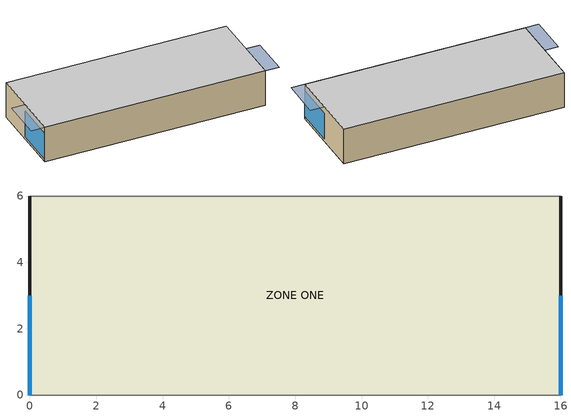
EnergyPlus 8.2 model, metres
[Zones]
ZONE ONE
 floor to ZONE ONE (HWFLOOR): 0,0 0,6 16,6 16,0 z0
 wall outside (HWWALL): 16,0 16,6 / 0,6 0,0 z0:2.7
 wall to ZONE ONE (PARWALL): 16,6 0,6 / 0,0 16,0 z0:2.7
 window (DOUBLE PANE WINDOW): 16,0 16,3 / 0,3 0,0 z0.2:2.2
shading: 16,0 17,0 17,3 16,3 z2.7; 0,3 -1,3 -1,0 0,0 z2.7
[Building]
office zone: North Axis {deg}=0; Terrain=1; Loads Convergence Tolerance Value=0.04; Temperature Convergence Tolerance Value {deltaC}=0.4; Solar Distribution=1; Maximum Number of Warmup Days=25; Minimum Number of Warmup Days=6
[Site:Location]
CHICAGO ILLINOIS: Latitude {deg}=41.78; Longitude {deg}=-87.75; Time Zone {hr}=-6; Elevation {m}=190
[SizingPeriod:DesignDay] Day of Month=21; Humidity Condition Type=Wetbulb; Barometric Pressure {Pa}=99063; Rain Indicator=No; Snow Indicator=No; Daylight Saving Time Indicator=No; Solar Model Indicator=ASHRAEClearSky
Name | Month | Day Type | Maximum Dry-Bulb Temperature {C} | Daily Dry-Bulb Temperature Range {deltaC} | Wetbulb or DewPoint at Maximum Dry-Bulb {C} | Wind Speed {m/s} | Wind Direction {deg} | Sky Clearness
CHICAGO_IL_USA Annual Heating 99% Design Conditions DB | 1 | WinterDesignDay | -17.3 | 0 | -17.3 | 4.9 | 270 | 0
CHICAGO_IL_USA Annual Cooling 1% Design Conditions DB/MCWB | 7 | SummerDesignDay | 31.5 | 10.7 | 23 | 5.3 | 230 | 1
[Material] Roughness=Rough; Thermal Absorptance=0.9; Solar Absorptance=0.6; Visible Absorptance=0.6
Name | Thickness {m} | Conductivity {W/m-K} | Density {kg/m3} | Specific Heat {J/kg-K}
CONCRETE BLOCK | 0.2 | 0.51 | 1400 | 1000
FOAM INSULATION | 0.1 | 0.03 | 10 | 1400
CONCRETE SLAB050 | 0.05 | 1.13 | 1400 | 1000
CONCRETE SLAB180 | 0.18 | 1.13 | 1400 | 1000
BRICK120 | 0.12 | 1 | 2080 | 790
[Material:NoMass] Roughness=Rough; Thermal Absorptance=0.9; Solar Absorptance=0.6; Visible Absorptance=0.6
Name | Thermal Resistance {m2-K/W}
WOOD SIDING-1 | 0.06
R-1 INSULATION | 1
CARPET | 0.125
[WindowMaterial:Glazing] Optical Data Type=SpectralAverage; Infrared Transmittance at Normal Incidence=0; Front Side Infrared Hemispherical Emissivity=0.84; Conductivity {W/m-K}=0.9
Name | Thickness {m} | Solar Transmittance at Normal Incidence | Front Side Solar Reflectance at Normal Incidence | Back Side Solar Reflectance at Normal Incidence | Visible Transmittance at Normal Incidence | Front Side Visible Reflectance at Normal Incidence | Back Side Visible Reflectance at Normal Incidence | Back Side Infrared Hemispherical Emissivity
LoE SPEC SEL CLEAR 6MM | 0.006 | 0.43 | 0.3 | 0.42 | 0.77 | 0.07 | 0.06 | 0.03
CLEAR 3MM | 0.003 | 0.837 | 0.075 | 0.075 | 0.898 | 0.081 | 0.081 | 0.84
[WindowMaterial:Gas]
KRYPTON 8MM: Gas Type=Krypton; Thickness {m}=0.0079
[WindowMaterial:Shade]
ExtShade: Solar Transmittance=0.5; Solar Reflectance=0.1; Visible Transmittance=0.5; Visible Reflectance=0.1; Infrared Hemispherical Emissivity=0.1; Infrared Transmittance=0.5; Thickness {m}=0.02; Conductivity {W/m-K}=0.1; Shade to Glass Distance {m}=0.05; Top Opening Multiplier=0.5; Bottom Opening Multiplier=0.5; Left-Side Opening Multiplier=0.5; Right-Side Opening Multiplier=0.5; Airflow Permeability=0
[Construction]
HWWALL: WOOD SIDING-1, FOAM INSULATION, CONCRETE BLOCK
HWFLOOR: CONCRETE SLAB180, R-1 INSULATION, CONCRETE SLAB050, CARPET
HWCEILING: CARPET, CONCRETE SLAB050, R-1 INSULATION, CONCRETE SLAB180
PARWALL: BRICK120
Double Pane Window Shaded: ExtShade, LoE SPEC SEL CLEAR 6MM, KRYPTON 8MM, CLEAR 3MM
Double Pane Window: LoE SPEC SEL CLEAR 6MM, KRYPTON 8MM, CLEAR 3MM
[WindowProperty:ShadingControl]
WinShadingControl: Shading Type=ExteriorShade; Construction with Shading=Double Pane Window Shaded; Shading Control Type=OnIfHighSolarOnWindow; Schedule=Sch Summer; Setpoint {W/m2, W or deg C}=200; Shading Control Is Scheduled=Yes; Glare Control Is Active=Yes; Type of Slat Angle Control for Blinds=FixedSlatAngle
[Zone]
ZONE ONE: Type=1; Multiplier=1; Ceiling Height {m}=2.7; Volume {m3}=259.2
[SurfaceProperty:ConvectiveHeatGainInsideSurface]
Name | Surface | Construction | Inside Surface Incident Sun Solar Radiation Schedule
NORTH WALL | ZONE SURFACE NORTH | PARWALL | North Wall SSG
EAST WALL | ZONE SURFACE EAST | HWWALL | East Wall SSG
SOUTH WALL | ZONE SURFACE SOUTH | PARWALL | South Wall SSG
WEST WALL | ZONE SURFACE WEST | HWWALL | West Wall SSG
FLOOR | ZONE SURFACE FLOOR | HWFLOOR | Floor SSG
CEILING | ZONE SURFACE CEILING | HWCEILING | Ceiling SSG
EAST WINDOW | ZONE SUBSURFACE 1 EAST WINDOW | DOUBLE PANE WINDOW | East Window SSG
WEST WINDOW | ZONE SUBSURFACE 2 WEST WINDOW | DOUBLE PANE WINDOW | West Window SSG
[Lights]
ROOM LIGHTS: Zone or ZoneList=ZONE ONE; Schedule=Sch Lig; Design Level Calculation Method=LightingLevel; Lighting Level {W}=1632; Watts per Zone Floor Area {W/m2}=0; Watts per Person {W/person}=0; Return Air Fraction=0; Fraction Radiant=0.4; Fraction Visible=0.2; Fraction Replaceable=1
[ElectricEquipment]
ROOM ELE EQU: Zone or ZoneList=ZONE ONE; Schedule=Sch Equ; Design Level Calculation Method=EquipmentLevel; Design Level {W}=768; Fraction Latent=0; Fraction Radiant=0.3; Fraction Lost=0
[OtherEquipment] Zone or ZoneList=ZONE ONE; Design Level Calculation Method=EquipmentLevel; Design Level {W}=1; Fraction Radiant=0; Fraction Lost=0
Name | Schedule | Fraction Latent
OthEquSen_ZoneOne | FMU_OthEquSen_ZoneOne | 0
OthEquLat_ZoneOne | FMU_OthEquLat_ZoneOne | 1
[Daylighting:Controls]
ZONE ONE: Total Daylighting Reference Points=2; X-Coordinate of First Reference Point {m}=3; Y-Coordinate of First Reference Point {m}=3; Z-Coordinate of First Reference Point {m}=1; X-Coordinate of Second Reference Point {m}=13; Y-Coordinate of Second Reference Point {m}=3; Z-Coordinate of Second Reference Point {m}=1; Fraction of Zone Controlled by First Reference Point=0.5; Fraction of Zone Controlled by Second Reference Point=0.5; Illuminance Setpoint at First Reference Point {lux}=500; Illuminance Setpoint at Second Reference Point {lux}=500; Lighting Control Type=3; Glare Calculation Azimuth Angle of View Direction Clockwise from Zone y-Axis {deg}=180; Maximum Allowable Discomfort Glare Index=22; Minimum Input Power Fraction for Continuous Dimming Control=0.3; Minimum Light Output Fraction for Continuous Dimming Control=0.2; Number of Stepped Control Steps=0; Probability Lighting will be Reset When Needed in Manual Stepped Control=1
[ZoneInfiltration:DesignFlowRate]
INFILTRATION 1: Zone or ZoneList=ZONE ONE; Schedule=Sch 1; Design Flow Rate Calculation Method=Flow/Zone; Design Flow Rate {m3/s}=0.036; Constant Term Coefficient=1; Temperature Term Coefficient=0; Velocity Term Coefficient=0; Velocity Squared Term Coefficient=0
[ExternalInterface:FunctionalMockupUnitImport]
FMU File=DataSets\FMUs\MoistAir.fmu; FMU Timeout {ms}=15; FMU LoggingOn=0
[ExternalInterface:FunctionalMockupUnitImport:From:Variable] FMU File=DataSets\FMUs\MoistAir.fmu; FMU Instance=Model1
Name | Output:Variable Index Key | Output:Variable | FMU Variable
 | Environment | Site Outdoor Air Drybulb Temperature | TDryBul
 | ZONE ONE | Zone Mean Air Temperature | TRooMea
 | Environment | Site Outdoor Air Relative Humidity | outRelHum
 | ZONE ONE | Zone Air Relative Humidity | rooRelHum
[ExternalInterface:FunctionalMockupUnitImport:To:Schedule] FMU File=DataSets\FMUs\MoistAir.fmu; FMU Instance=Model1; Initial Value=0
Name | FMU Variable
FMU_OthEquSen_ZoneOne | QSensible
FMU_OthEquLat_ZoneOne | QLatent
[Schedule:Day:Hourly]
Day Sch 0: 0, 0, 0, 0, 0, 0, 0, 0, 0, 0, 0, 0, 0, 0, 0, 0, 0, 0, 0, 0, 0, 0, 0, 0
Day Sch 1: 1, 1, 1, 1, 1, 1, 1, 1, 1, 1, 1, 1, 1, 1, 1, 1, 1, 1, 1, 1, 1, 1, 1, 1
Day Sch Lig WD: 0.2, 0.2, 0.2, 0.2, 0.2, 0.2, 0.9, 0.9, 0.9, 0.9, 0.9, 0.9, 0.9, 0.9, 0.9, 0.9, 0.9, 0.2, 0.2, 0.2, 0.2, 0.2, 0.2, 0.2
Day Sch Lig WEH: 0.2, 0.2, 0.2, 0.2, 0.2, 0.2, 0.2, 0.2, 0.2, 0.2, 0.2, 0.2, 0.2, 0.2, 0.2, 0.2, 0.2, 0.2, 0.2, 0.2, 0.2, 0.2, 0.2, 0.2
Day Sch Equ WD: 0.17, 0.17, 0.17, 0.17, 0.17, 0.17, 0.17, 1, 1, 1, 1, 1, 1, 1, 1, 1, 1, 0.17, 0.17, 0.17, 0.17, 0.17, 0.17, 0.17
Day Sch Equ WEH: 0.17, 0.17, 0.17, 0.17, 0.17, 0.17, 0.17, 0.17, 0.17, 0.17, 0.17, 0.17, 0.17, 0.17, 0.17, 0.17, 0.17, 0.17, 0.17, 0.17, 0.17, 0.17, 0.17, 0.17
[Schedule:Week:Daily]
Week Sch 0: Day Sch 0, Day Sch 0, Day Sch 0, Day Sch 0, Day Sch 0, Day Sch 0, Day Sch 0, Day Sch 0, Day Sch 0, Day Sch 0, Day Sch 0, Day Sch 0
Week Sch 1: Day Sch 1, Day Sch 1, Day Sch 1, Day Sch 1, Day Sch 1, Day Sch 1, Day Sch 1, Day Sch 1, Day Sch 1, Day Sch 1, Day Sch 1, Day Sch 1
Week Sch Lig: Day Sch Lig WEH, Day Sch Lig WD, Day Sch Lig WD, Day Sch Lig WD, Day Sch Lig WD, Day Sch Lig WD, Day Sch Lig WEH, Day Sch Lig WEH, Day Sch Lig WD, Day Sch Lig WEH, Day Sch Lig WD, Day Sch Lig WD
Week Sch Equ: Day Sch Equ WEH, Day Sch Equ WD, Day Sch Equ WD, Day Sch Equ WD, Day Sch Equ WD, Day Sch Equ WD, Day Sch Equ WEH, Day Sch Equ WEH, Day Sch Equ WD, Day Sch Equ WEH, Day Sch Equ WD, Day Sch Equ WD
[Schedule:Year]
Sch 1: Week Sch 1, 1, 1, 12, 31
Sch Summer: Week Sch 0, 1, 1, 4, 30, Week Sch 1, 5, 1, 9, 30, Week Sch 0, 10, 1, 12, 31
Sch Lig: Week Sch Lig, 1, 1, 12, 31
Sch Equ: Week Sch Equ, 1, 1, 12, 31
[Schedule:Compact]
North Wall SSG: Through 12/31, For: AllDays, Until: 07:00, 1, Until: 17:00, 1, Until: 24:00, 1
East Wall SSG: Through 12/31, For: AllDays, Until: 07:00, 2, Until: 17:00, 2, Until: 24:00, 2
South Wall SSG: Through 12/31, For: AllDays, Until: 07:00, 3, Until: 17:00, 3, Until: 24:00, 3
West Wall SSG: Through 12/31, For: AllDays, Until: 07:00, 4, Until: 17:00, 4, Until: 24:00, 4
Floor SSG: Through 12/31, For: AllDays, Until: 07:00, 5, Until: 17:00, 5, Until: 24:00, 5
Ceiling SSG: Through 12/31, For: AllDays, Until: 07:00, 6, Until: 17:00, 6, Until: 24:00, 6
East Window SSG: Through 12/31, For: AllDays, Until: 07:00, 10, Until: 17:00, 10, Until: 24:00, 10
West Window SSG: Through 12/31, For: AllDays, Until: 07:00, 11, Until: 17:00, 11, Until: 24:00, 11
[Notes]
_OneZoneWithScheduledSurfaceConvectiveHeatGains.idf
Highlights:              Demonstrates adding convective heat gains from external scheduled.
This example is based on _ExternalInterface-functionalmockupunit-to-schedule.idf.
Basic file description: Office room with east and west facade,
based on BESTEST High-Mass building loads test (Case 930).
Run:      Run for Chicago, IL location
Building: Fictional 1 zone building + hallway with walls, windows and internal mass.
Windows on east and west walls only
Window has overhang shading device
0.5 ACH Infiltration
Removed purchased air system as the HVAC input is received from the FMU.
Internal: None.
System:   None.
Plant:    None.
Modified: Changed internal loads, removed side fins of windows,
now only two exterior walls, added thermal mass to account for
interior walls to hallways, changed floor and ceiling construction to
massive construction, changed cooling set point temperature to 25 C always,
added LoE SPEC SEL CLEAR 3MM DOUBLE pane window
changed window spec.: Now, Krypton filling, 1 x 8 mm and other glass thickness
Exterior wall increased insulation (and concrete thickness): U = 0.252 W/m2*K
Interior wall (partition) now brick 120mm instead of concrete
Overhang depth also design parameter (for West and East window separately)
Solar, visible, and thermal transmittance of shading device also design parameter
CHICAGO_IL_USA Annual Heating 99% Design Conditions DB, MaxDB= -17.3°C
CHICAGO_IL_USA Annual Cooling 1% Design Conditions, MaxDB=  31.5°C MCWB=  23.0°C
